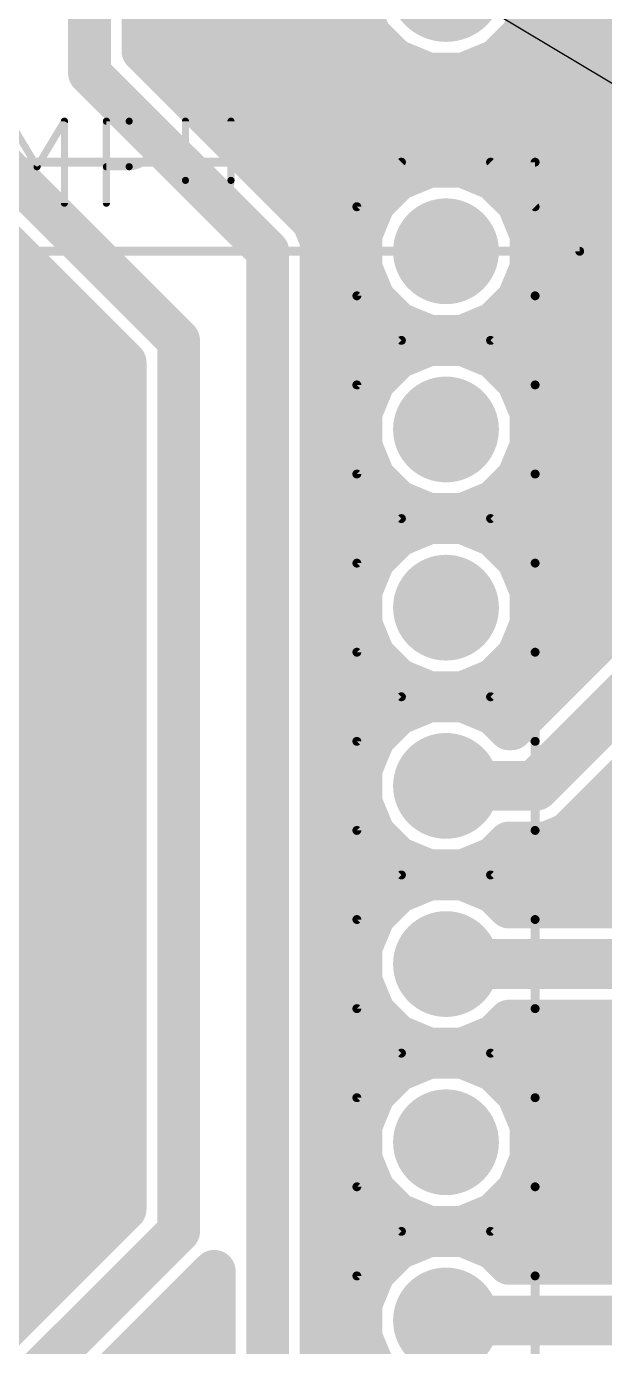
# Model space of a CAD drawing. Extents: x 30.8 to 86, y 18.1 to 73.3.
# Drawn here: x 61.33 to 69.57, y 39 to 57.82 of the extents above; entities that cross this region are included whole.
import ezdxf

# ---------------------------------------------------------------- set-up
doc = ezdxf.new("R2010")
doc.units = 0
for name, color, linetype in [('16', 132, 'CONTINUOUS'), ('17', 110, 'CONTINUOUS'), ('18', 110, 'CONTINUOUS'), ('19', 53, 'CONTINUOUS'), ('20', 31, 'CONTINUOUS'), ('21', 253, 'CONTINUOUS')]:
    doc.layers.add(name, color=color, linetype=linetype)

# ---------------------------------------------------------------- blocks, each defined once
blk = doc.blocks.new('ROUNDP')
at = {"const_width": 0.5}
blk.add_lwpolyline([(0, -0.25, 1), (0, 0.25, 1), (0, -0.25)], format="xyb", dxfattribs=at)
blk = doc.blocks.new('ROUNDV')
at = {"const_width": 0.5}
blk.add_lwpolyline([(0, -0.25, 1), (0, 0.25, 1), (0, -0.25)], format="xyb", dxfattribs=at)

msp = doc.modelspace()

# ---------------------------------------------------------------- linework, layer by layer
at = {"layer": '16'}
for points, const_width in [([(62.23, 60.96), (62.23, 57.15)], 0.6096), ([(62.992, 57.4656), (62.992, 59.2358)], 0.6096), ([(66.0273, 58.1649), (66.2226, 57.6934)], 0.6096), ([(68.3974, 57.6934), (68.5927, 58.1649)], 0.6096), ([(62.992, 57.912), (66.132, 57.912)], 0.6096), ([(68.488, 57.912), (81.4659, 57.912)], 0.6096), ([(66.2226, 57.6934), (66.5834, 57.3326)], 0.6096), ([(68.0366, 57.3326), (68.3974, 57.6934)], 0.6096), ([(65.416, 55.0416), (62.992, 57.4656)], 0.6096), ([(63.1552, 57.3024), (66.6563, 57.3024)], 0.6096), ([(66.5834, 57.3326), (67.0549, 57.1373)], 0.6096), ([(67.5651, 57.1373), (68.0366, 57.3326)], 0.6096), ([(67.9637, 57.3024), (81.7988, 57.3024)], 0.6096), ([(63.5, 53.34), (59.69, 57.15)], 0.6096), ([(62.23, 57.15), (64.77, 54.61)], 0.6096), ([(67.0549, 57.1373), (67.5651, 57.1373)], 0.6096), ([(63.7648, 56.6928), (82.0618, 56.6928)], 0.6096), ([(64.3744, 56.0832), (70.107, 56.0832)], 0.6096), ([(67.0691, 55.8212), (66.6239, 55.6368)], 0.6096), ([(67.5509, 55.8212), (67.0691, 55.8212)], 0.6096), ([(67.9961, 55.6368), (67.5509, 55.8212)], 0.6096), ([(66.6239, 55.6368), (66.2832, 55.2961)], 0.6096), ([(68.3368, 55.2961), (67.9961, 55.6368)], 0.6096), ([(64.984, 55.4736), (66.4607, 55.4736)], 0.6096), ([(68.1593, 55.4736), (69.9008, 55.4736)], 0.6096), ([(66.2832, 55.2961), (66.0988, 54.8509)], 0.6096), ([(68.5212, 54.8509), (68.3368, 55.2961)], 0.6096), ([(65.532, 54.7616), (65.416, 55.0416)], 0.6096), ([(60.8939, 54.8684), (62.738, 53.0244)], 0.6096), ([(65.4896, 54.864), (66.1042, 54.864)], 0.6096), ([(66.0988, 54.8509), (66.0988, 54.3691)], 0.6096), ([(68.5158, 54.864), (69.9008, 54.864)], 0.6096), ([(68.5212, 54.3691), (68.5212, 54.8509)], 0.6096), ([(65.532, 37.9484), (65.532, 54.7616)], 0.6096), ([(64.77, 54.61), (64.77, 38.1)], 0.6096), ([(66.0988, 54.3691), (66.2832, 53.9239)], 0.6096), ([(68.3368, 53.9239), (68.5212, 54.3691)], 0.6096), ([(60.8537, 54.2544), (61.508, 54.2544)], 0.6096), ([(65.532, 54.2544), (66.1463, 54.2544)], 0.6096), ([(68.4737, 54.2544), (69.9008, 54.2544)], 0.6096), ([(66.2832, 53.9239), (66.6239, 53.5832)], 0.6096), ([(67.9961, 53.5832), (68.3368, 53.9239)], 0.6096), ([(60.4377, 53.6448), (62.1176, 53.6448)], 0.6096), ([(65.532, 53.6448), (66.5623, 53.6448)], 0.6096), ([(66.6239, 53.5832), (67.0691, 53.3988)], 0.6096), ([(67.5509, 53.3988), (67.9961, 53.5832)], 0.6096), ([(68.0577, 53.6448), (69.9008, 53.6448)], 0.6096), ([(63.5, 40.64), (63.5, 53.34)], 0.6096), ([(67.0691, 53.3988), (67.5509, 53.3988)], 0.6096), ([(67.0691, 53.2812), (66.6239, 53.0968)], 0.6096), ([(67.5509, 53.2812), (67.0691, 53.2812)], 0.6096), ([(67.9961, 53.0968), (67.5509, 53.2812)], 0.6096), ([(52.8177, 53.0352), (62.7272, 53.0352)], 0.6096), ([(62.738, 53.0244), (62.738, 40.9556)], 0.6096), ([(65.532, 53.0352), (66.5623, 53.0352)], 0.6096), ([(66.6239, 53.0968), (66.2832, 52.7561)], 0.6096), ([(68.3368, 52.7561), (67.9961, 53.0968)], 0.6096), ([(68.0577, 53.0352), (70.2086, 53.0352)], 0.6096), ([(66.2832, 52.7561), (66.0988, 52.3109)], 0.6096), ([(68.5212, 52.3109), (68.3368, 52.7561)], 0.6096), ([(53.2337, 52.4256), (62.738, 52.4256)], 0.6096), ([(65.532, 52.4256), (66.1463, 52.4256)], 0.6096), ([(68.4737, 52.4256), (70.3072, 52.4256)], 0.6096), ([(66.0988, 52.3109), (66.0988, 51.8291)], 0.6096), ([(68.5212, 51.8291), (68.5212, 52.3109)], 0.6096), ([(66.0988, 51.8291), (66.2832, 51.3839)], 0.6096), ([(68.3368, 51.3839), (68.5212, 51.8291)], 0.6096), ([(53.2758, 51.816), (62.738, 51.816)], 0.6096), ([(65.532, 51.816), (66.1042, 51.816)], 0.6096), ([(68.5158, 51.816), (70.3072, 51.816)], 0.6096), ([(66.2832, 51.3839), (66.6239, 51.0432)], 0.6096), ([(67.9961, 51.0432), (68.3368, 51.3839)], 0.6096), ([(52.9193, 51.2064), (62.738, 51.2064)], 0.6096), ([(65.532, 51.2064), (66.4607, 51.2064)], 0.6096), ([(68.1593, 51.2064), (70.3072, 51.2064)], 0.6096), ([(66.6239, 51.0432), (67.0691, 50.8588)], 0.6096), ([(67.5509, 50.8588), (67.9961, 51.0432)], 0.6096), ([(67.0691, 50.7412), (66.6239, 50.5568)], 0.6096), ([(67.0691, 50.8588), (67.5509, 50.8588)], 0.6096), ([(67.5509, 50.7412), (67.0691, 50.7412)], 0.6096), ([(67.9961, 50.5568), (67.5509, 50.7412)], 0.6096), ([(52.6595, 50.5968), (62.738, 50.5968)], 0.6096), ([(65.532, 50.5968), (66.7205, 50.5968)], 0.6096), ([(66.6239, 50.5568), (66.2832, 50.2161)], 0.6096), ([(67.8995, 50.5968), (70.3072, 50.5968)], 0.6096), ([(68.3368, 50.2161), (67.9961, 50.5568)], 0.6096), ([(66.2832, 50.2161), (66.0988, 49.7709)], 0.6096), ([(68.5212, 49.7709), (68.3368, 50.2161)], 0.6096), ([(53.1916, 49.9872), (62.738, 49.9872)], 0.6096), ([(65.532, 49.9872), (66.1884, 49.9872)], 0.6096), ([(68.4316, 49.9872), (70.3072, 49.9872)], 0.6096), ([(66.0988, 49.7709), (66.0988, 49.2891)], 0.6096), ([(70.3072, 49.8667), (68.2433, 47.8028)], 0.6096), ([(68.5212, 49.2891), (68.5212, 49.7709)], 0.6096), ([(68.58, 46.99), (71.12, 49.53)], 0.7112), ([(53.2812, 49.3776), (62.738, 49.3776)], 0.6096), ([(65.532, 49.3776), (66.0988, 49.3776)], 0.6096), ([(68.5212, 49.3776), (69.8181, 49.3776)], 0.6096), ([(66.0988, 49.2891), (66.2832, 48.8439)], 0.6096), ([(68.3368, 48.8439), (68.5212, 49.2891)], 0.6096), ([(66.2832, 48.8439), (66.6239, 48.5032)], 0.6096), ([(67.9961, 48.5032), (68.3368, 48.8439)], 0.6096), ([(69.0404, 46.3009), (71.5804, 48.8409)], 0.6096), ([(53.0209, 48.768), (62.738, 48.768)], 0.6096), ([(65.532, 48.768), (66.3591, 48.768)], 0.6096), ([(68.2609, 48.768), (69.2085, 48.768)], 0.6096), ([(66.6239, 48.5032), (67.0691, 48.3188)], 0.6096), ([(67.5509, 48.3188), (67.9961, 48.5032)], 0.6096), ([(67.0691, 48.3188), (67.5509, 48.3188)], 0.6096), ([(52.4142, 48.1584), (62.738, 48.1584)], 0.6096), ([(65.532, 48.1584), (66.9658, 48.1584)], 0.6096), ([(67.0691, 48.2012), (66.6239, 48.0168)], 0.6096), ([(67.5509, 48.2012), (67.0691, 48.2012)], 0.6096), ([(67.9961, 48.0168), (67.5509, 48.2012)], 0.6096), ([(67.6542, 48.1584), (68.5989, 48.1584)], 0.6096), ([(66.6239, 48.0168), (66.2832, 47.6761)], 0.6096), ([(68.2101, 47.8028), (67.9961, 48.0168)], 0.6096), ([(68.2433, 47.8028), (68.2101, 47.8028)], 0.6096), ([(53.1495, 47.5488), (62.738, 47.5488)], 0.6096), ([(65.532, 47.5488), (66.2305, 47.5488)], 0.6096), ([(66.2832, 47.6761), (66.0988, 47.2309)], 0.6096), ([(66.0988, 47.2309), (66.0988, 46.7491)], 0.6096), ([(53.2812, 46.9392), (62.738, 46.9392)], 0.6096), ([(65.532, 46.9392), (66.0988, 46.9392)], 0.6096), ([(67.31, 46.99), (68.58, 46.99)], 0.7112), ([(69.6787, 46.9392), (71.8058, 46.9392)], 0.6096), ([(66.0988, 46.7491), (66.2832, 46.3039)], 0.6096), ([(53.1074, 46.3296), (62.738, 46.3296)], 0.6096), ([(65.532, 46.3296), (66.2726, 46.3296)], 0.6096), ([(66.2832, 46.3039), (66.6239, 45.9632)], 0.6096), ([(67.9961, 45.9632), (68.2101, 46.1772)], 0.6096), ([(68.2101, 46.1772), (68.7417, 46.1772)], 0.6096), ([(68.7417, 46.1772), (69.0404, 46.3009)], 0.6096), ([(69.0691, 46.3296), (71.8058, 46.3296)], 0.6096), ([(66.6239, 45.9632), (67.0691, 45.7788)], 0.6096), ([(67.5509, 45.7788), (67.9961, 45.9632)], 0.6096), ([(50.6795, 45.72), (62.738, 45.72)], 0.6096), ([(65.532, 45.72), (71.8755, 45.72)], 0.6096), ([(67.0691, 45.6612), (66.6239, 45.4768)], 0.6096), ([(67.0691, 45.7788), (67.5509, 45.7788)], 0.6096), ([(67.5509, 45.6612), (67.0691, 45.6612)], 0.6096), ([(67.9961, 45.4768), (67.5509, 45.6612)], 0.6096), ([(66.6239, 45.4768), (66.2832, 45.1361)], 0.6096), ([(68.2101, 45.2628), (67.9961, 45.4768)], 0.6096), ([(71.4183, 45.2628), (68.2101, 45.2628)], 0.6096), ([(53.1074, 45.1104), (62.738, 45.1104)], 0.6096), ([(65.532, 45.1104), (66.2726, 45.1104)], 0.6096), ([(66.2832, 45.1361), (66.0988, 44.6909)], 0.6096), ([(66.0988, 44.6909), (66.0988, 44.2091)], 0.6096), ([(53.2812, 44.5008), (62.738, 44.5008)], 0.6096), ([(65.532, 44.5008), (66.0988, 44.5008)], 0.6096), ([(71.755, 44.45), (67.31, 44.45)], 0.7112), ([(66.0988, 44.2091), (66.2832, 43.7639)], 0.6096), ([(53.1495, 43.8912), (62.738, 43.8912)], 0.6096), ([(65.532, 43.8912), (66.2305, 43.8912)], 0.6096), ([(66.2832, 43.7639), (66.6239, 43.4232)], 0.6096), ([(67.9961, 43.4232), (68.2101, 43.6372)], 0.6096), ([(68.2101, 43.6372), (71.9167, 43.6372)], 0.6096), ([(66.6239, 43.4232), (67.0691, 43.2388)], 0.6096), ([(67.5509, 43.2388), (67.9961, 43.4232)], 0.6096), ([(52.4143, 43.2816), (62.738, 43.2816)], 0.6096), ([(65.532, 43.2816), (66.9657, 43.2816)], 0.6096), ([(67.0691, 43.2388), (67.5509, 43.2388)], 0.6096), ([(67.6543, 43.2816), (77.0571, 43.2816)], 0.6096), ([(67.0691, 43.1212), (66.6239, 42.9368)], 0.6096), ([(67.5509, 43.1212), (67.0691, 43.1212)], 0.6096), ([(67.9961, 42.9368), (67.5509, 43.1212)], 0.6096), ([(66.6239, 42.9368), (66.2832, 42.5961)], 0.6096), ([(68.3368, 42.5961), (67.9961, 42.9368)], 0.6096), ([(53.0209, 42.672), (62.738, 42.672)], 0.6096), ([(65.532, 42.672), (66.3591, 42.672)], 0.6096), ([(68.2609, 42.672), (71.3008, 42.672)], 0.6096), ([(66.2832, 42.5961), (66.0988, 42.1509)], 0.6096), ([(68.5212, 42.1509), (68.3368, 42.5961)], 0.6096), ([(53.2812, 42.0624), (62.738, 42.0624)], 0.6096), ([(65.532, 42.0624), (66.0988, 42.0624)], 0.6096), ([(66.0988, 42.1509), (66.0988, 41.6691)], 0.6096), ([(68.5212, 41.6691), (68.5212, 42.1509)], 0.6096), ([(68.5212, 42.0624), (71.0438, 42.0624)], 0.6096), ([(66.0988, 41.6691), (66.2832, 41.2239)], 0.6096), ([(68.3368, 41.2239), (68.5212, 41.6691)], 0.6096), ([(53.1916, 41.4528), (62.738, 41.4528)], 0.6096), ([(65.532, 41.4528), (66.1884, 41.4528)], 0.6096), ([(68.4316, 41.4528), (71.1327, 41.4528)], 0.6096), ([(66.2832, 41.2239), (66.6239, 40.8832)], 0.6096), ([(67.9961, 40.8832), (68.3368, 41.2239)], 0.6096), ([(62.738, 40.9556), (60.6444, 38.862)], 0.6096), ([(52.6595, 40.8432), (62.6256, 40.8432)], 0.6096), ([(65.532, 40.8432), (66.7205, 40.8432)], 0.6096), ([(66.6239, 40.8832), (67.0691, 40.6988)], 0.6096), ([(67.5509, 40.6988), (67.9961, 40.8832)], 0.6096), ([(67.8995, 40.8432), (71.6526, 40.8432)], 0.6096), ([(60.96, 38.1), (63.5, 40.64)], 0.6096), ([(67.0691, 40.5812), (66.6239, 40.3968)], 0.6096), ([(67.0691, 40.6988), (67.5509, 40.6988)], 0.6096), ([(67.5509, 40.5812), (67.0691, 40.5812)], 0.6096), ([(67.9961, 40.3968), (67.5509, 40.5812)], 0.6096), ([(66.6239, 40.3968), (66.2832, 40.0561)], 0.6096), ([(68.2101, 40.1828), (67.9961, 40.3968)], 0.6096), ([(52.9193, 40.2336), (62.016, 40.2336)], 0.6096), ([(65.532, 40.2336), (66.4607, 40.2336)], 0.6096), ([(68.1593, 40.2336), (71.4024, 40.2336)], 0.6096), ([(71.3516, 40.1828), (68.2101, 40.1828)], 0.6096), ([(61.3916, 37.454), (63.9316, 39.994)], 0.6096), ([(63.9316, 39.994), (64.008, 40.0704)], 0.6096), ([(64.008, 40.0704), (64.008, 38.4156)], 0.6096), ([(66.2832, 40.0561), (66.0988, 39.6109)], 0.6096), ([(53.2758, 39.624), (61.4064, 39.624)], 0.6096), ([(63.5616, 39.624), (64.008, 39.624)], 0.6096), ([(65.532, 39.624), (66.1042, 39.624)], 0.6096), ([(66.0988, 39.6109), (66.0988, 39.1291)], 0.6096), ([(73.025, 39.37), (67.31, 39.37)], 0.7112), ([(66.0988, 39.1291), (66.2832, 38.6839)], 0.6096), ([(62.952, 39.0144), (64.008, 39.0144)], 0.6096), ([(65.532, 39.0144), (66.1463, 39.0144)], 0.6096)]:
    msp.add_lwpolyline(points, dxfattribs=dict(at, const_width=const_width))
for points, const_width in [([(62.992, 58.0644, 1), (62.992, 57.7596)], 0.3048), ([(66.132, 57.7596, 1), (66.132, 58.0644)], 0.3048), ([(68.488, 58.0644, 1), (68.488, 57.7596)], 0.3048), ([(66.3303, 57.8012, 1), (66.1148, 57.5856)], 0.3048), ([(68.5052, 57.5856, 1), (68.2897, 57.8012)], 0.3048), ([(66.0818, 57.6351, 1), (66.3634, 57.7517)], 0.3048), ([(68.2566, 57.7517, 1), (68.5382, 57.6351)], 0.3048), ([(63.0998, 57.5734, 1), (62.8842, 57.3579)], 0.3048), ([(62.8396, 57.4656, 1), (63.1444, 57.4656)], 0.3048), ([(63.1552, 57.4548, 1), (63.1552, 57.15)], 0.3048), ([(66.6417, 57.4734, 1), (66.5251, 57.1918)], 0.3048), ([(66.4756, 57.2248, 1), (66.6912, 57.4403)], 0.3048), ([(66.6563, 57.15, 1), (66.6563, 57.4548)], 0.3048), ([(67.9637, 57.4548, 1), (67.9637, 57.15)], 0.3048), ([(67.9288, 57.4403, 1), (68.1444, 57.2248)], 0.3048), ([(68.0949, 57.1918, 1), (67.9783, 57.4734)], 0.3048), ([(62.3378, 57.2578, 1), (62.1222, 57.0422)], 0.3048), ([(67.0549, 57.2897, 1), (67.0549, 56.9849)], 0.3048), ([(66.9965, 56.9965, 1), (67.1132, 57.2781)], 0.3048), ([(67.5068, 57.2781, 1), (67.6235, 56.9965)], 0.3048), ([(67.5651, 56.9849, 1), (67.5651, 57.2897)], 0.3048), ([(62.0776, 57.15, 1), (62.3824, 57.15)], 0.3048), ([(63.7648, 56.8452, 1), (63.7648, 56.5404)], 0.3048), ([(64.3744, 56.2356, 1), (64.3744, 55.9308)], 0.3048), ([(67.0691, 55.9736, 1), (67.0691, 55.6688)], 0.3048), ([(67.1274, 55.6804, 1), (67.0108, 55.962)], 0.3048), ([(67.6092, 55.962, 1), (67.4926, 55.6804)], 0.3048), ([(67.5509, 55.6688, 1), (67.5509, 55.9736)], 0.3048), ([(66.5656, 55.7776, 1), (66.6822, 55.496)], 0.3048), ([(66.7317, 55.529, 1), (66.5161, 55.7446)], 0.3048), ([(68.1039, 55.7446, 1), (67.8883, 55.529)], 0.3048), ([(67.9378, 55.496, 1), (68.0544, 55.7776)], 0.3048), ([(64.984, 55.626, 1), (64.984, 55.3212)], 0.3048), ([(66.4607, 55.3212, 1), (66.4607, 55.626)], 0.3048), ([(68.1593, 55.626, 1), (68.1593, 55.3212)], 0.3048), ([(66.1754, 55.4039, 1), (66.391, 55.1883)], 0.3048), ([(66.424, 55.2378, 1), (66.1424, 55.3544)], 0.3048), ([(68.4776, 55.3544, 1), (68.196, 55.2378)], 0.3048), ([(68.229, 55.1883, 1), (68.4446, 55.4039)], 0.3048), ([(65.5568, 55.1, 1), (65.2752, 54.9833)], 0.3048), ([(65.3082, 54.9339, 1), (65.5238, 55.1494)], 0.3048), ([(65.4896, 55.0164, 1), (65.4896, 54.7116)], 0.3048), ([(66.2512, 54.8509, 1), (65.9464, 54.8509)], 0.3048), ([(66.1042, 54.7116, 1), (66.1042, 55.0164)], 0.3048), ([(68.5158, 55.0164, 1), (68.5158, 54.7116)], 0.3048), ([(68.6736, 54.8509, 1), (68.3688, 54.8509)], 0.3048), ([(65.6844, 54.7616, 1), (65.3796, 54.7616)], 0.3048), ([(65.3912, 54.7033, 1), (65.6728, 54.8199)], 0.3048), ([(65.958, 54.9092, 1), (66.2396, 54.7926)], 0.3048), ([(68.3804, 54.7926, 1), (68.662, 54.9092)], 0.3048), ([(64.9224, 54.61, 1), (64.6176, 54.61)], 0.3048), ([(64.6622, 54.5022, 1), (64.8778, 54.7178)], 0.3048), ([(66.2396, 54.4274, 1), (65.958, 54.3108)], 0.3048), ([(68.662, 54.3108, 1), (68.3804, 54.4274)], 0.3048), ([(61.508, 54.102, 1), (61.508, 54.4068)], 0.3048), ([(65.532, 54.4068, 1), (65.532, 54.102)], 0.3048), ([(65.9464, 54.3691, 1), (66.2512, 54.3691)], 0.3048), ([(66.1463, 54.102, 1), (66.1463, 54.4068)], 0.3048), ([(68.4737, 54.4068, 1), (68.4737, 54.102)], 0.3048), ([(68.3688, 54.3691, 1), (68.6736, 54.3691)], 0.3048), ([(66.391, 54.0317, 1), (66.1754, 53.8161)], 0.3048), ([(68.4446, 53.8161, 1), (68.229, 54.0317)], 0.3048), ([(66.1424, 53.8656, 1), (66.424, 53.9822)], 0.3048), ([(68.196, 53.9822, 1), (68.4776, 53.8656)], 0.3048), ([(62.1176, 53.4924, 1), (62.1176, 53.7972)], 0.3048), ([(65.532, 53.7972, 1), (65.532, 53.4924)], 0.3048), ([(66.6822, 53.724, 1), (66.5656, 53.4424)], 0.3048), ([(66.5161, 53.4754, 1), (66.7317, 53.691)], 0.3048), ([(66.5623, 53.4924, 1), (66.5623, 53.7972)], 0.3048), ([(67.8883, 53.691, 1), (68.1039, 53.4754)], 0.3048), ([(68.0577, 53.7972, 1), (68.0577, 53.4924)], 0.3048), ([(68.0544, 53.4424, 1), (67.9378, 53.724)], 0.3048), ([(63.6524, 53.34, 1), (63.3476, 53.34)], 0.3048), ([(67.0691, 53.5512, 1), (67.0691, 53.2464)], 0.3048), ([(67.0108, 53.258, 1), (67.1274, 53.5396)], 0.3048), ([(67.4926, 53.5396, 1), (67.6092, 53.258)], 0.3048), ([(67.5509, 53.2464, 1), (67.5509, 53.5512)], 0.3048), ([(63.3922, 53.2322, 1), (63.6078, 53.4478)], 0.3048), ([(67.0691, 53.4336, 1), (67.0691, 53.1288)], 0.3048), ([(67.1274, 53.1404, 1), (67.0108, 53.422)], 0.3048), ([(67.6092, 53.422, 1), (67.4926, 53.1404)], 0.3048), ([(67.5509, 53.1288, 1), (67.5509, 53.4336)], 0.3048), ([(62.8904, 53.0244, 1), (62.5856, 53.0244)], 0.3048), ([(62.6302, 52.9166, 1), (62.8458, 53.1321)], 0.3048), ([(62.7272, 52.8828, 1), (62.7272, 53.1876)], 0.3048), ([(65.532, 53.1876, 1), (65.532, 52.8828)], 0.3048), ([(66.5656, 53.2376, 1), (66.6822, 52.956)], 0.3048), ([(66.7317, 52.989, 1), (66.5161, 53.2046)], 0.3048), ([(66.5623, 52.8828, 1), (66.5623, 53.1876)], 0.3048), ([(68.1039, 53.2046, 1), (67.8883, 52.989)], 0.3048), ([(68.0577, 53.1876, 1), (68.0577, 52.8828)], 0.3048), ([(67.9378, 52.956, 1), (68.0544, 53.2376)], 0.3048), ([(66.1754, 52.8639, 1), (66.391, 52.6483)], 0.3048), ([(66.424, 52.6978, 1), (66.1424, 52.8144)], 0.3048), ([(68.4776, 52.8144, 1), (68.196, 52.6978)], 0.3048), ([(68.229, 52.6483, 1), (68.4446, 52.8639)], 0.3048), ([(62.738, 52.2732, 1), (62.738, 52.578)], 0.3048), ([(65.532, 52.578, 1), (65.532, 52.2732)], 0.3048), ([(66.1463, 52.2732, 1), (66.1463, 52.578)], 0.3048), ([(68.4737, 52.578, 1), (68.4737, 52.2732)], 0.3048), ([(66.2512, 52.3109, 1), (65.9464, 52.3109)], 0.3048), ([(65.958, 52.3692, 1), (66.2396, 52.2526)], 0.3048), ([(68.6736, 52.3109, 1), (68.3688, 52.3109)], 0.3048), ([(68.3804, 52.2526, 1), (68.662, 52.3692)], 0.3048), ([(66.2396, 51.8874, 1), (65.958, 51.7708)], 0.3048), ([(68.662, 51.7708, 1), (68.3804, 51.8874)], 0.3048), ([(62.738, 51.6636, 1), (62.738, 51.9684)], 0.3048), ([(65.532, 51.9684, 1), (65.532, 51.6636)], 0.3048), ([(65.9464, 51.8291, 1), (66.2512, 51.8291)], 0.3048), ([(66.1042, 51.6636, 1), (66.1042, 51.9684)], 0.3048), ([(68.5158, 51.9684, 1), (68.5158, 51.6636)], 0.3048), ([(68.3688, 51.8291, 1), (68.6736, 51.8291)], 0.3048), ([(66.391, 51.4917, 1), (66.1754, 51.2761)], 0.3048), ([(66.1424, 51.3256, 1), (66.424, 51.4422)], 0.3048), ([(68.196, 51.4422, 1), (68.4776, 51.3256)], 0.3048), ([(68.4446, 51.2761, 1), (68.229, 51.4917)], 0.3048), ([(62.738, 51.054, 1), (62.738, 51.3588)], 0.3048), ([(65.532, 51.3588, 1), (65.532, 51.054)], 0.3048), ([(66.4607, 51.054, 1), (66.4607, 51.3588)], 0.3048), ([(68.1593, 51.3588, 1), (68.1593, 51.054)], 0.3048), ([(66.6822, 51.184, 1), (66.5656, 50.9024)], 0.3048), ([(66.5161, 50.9354, 1), (66.7317, 51.151)], 0.3048), ([(67.8883, 51.151, 1), (68.1039, 50.9354)], 0.3048), ([(68.0544, 50.9024, 1), (67.9378, 51.184)], 0.3048), ([(67.0691, 51.0112, 1), (67.0691, 50.7064)], 0.3048), ([(67.0691, 50.8936, 1), (67.0691, 50.5888)], 0.3048), ([(67.0108, 50.718, 1), (67.1274, 50.9996)], 0.3048), ([(67.1274, 50.6004, 1), (67.0108, 50.882)], 0.3048), ([(67.4926, 50.9996, 1), (67.6092, 50.718)], 0.3048), ([(67.6092, 50.882, 1), (67.4926, 50.6004)], 0.3048), ([(67.5509, 50.7064, 1), (67.5509, 51.0112)], 0.3048), ([(67.5509, 50.5888, 1), (67.5509, 50.8936)], 0.3048), ([(62.738, 50.4444, 1), (62.738, 50.7492)], 0.3048), ([(65.532, 50.7492, 1), (65.532, 50.4444)], 0.3048), ([(66.5656, 50.6976, 1), (66.6822, 50.416)], 0.3048), ([(66.7317, 50.449, 1), (66.5161, 50.6646)], 0.3048), ([(66.7205, 50.4444, 1), (66.7205, 50.7492)], 0.3048), ([(67.8995, 50.7492, 1), (67.8995, 50.4444)], 0.3048), ([(68.1039, 50.6646, 1), (67.8883, 50.449)], 0.3048), ([(67.9378, 50.416, 1), (68.0544, 50.6976)], 0.3048), ([(66.1754, 50.3239, 1), (66.391, 50.1083)], 0.3048), ([(66.424, 50.1578, 1), (66.1424, 50.2744)], 0.3048), ([(68.4776, 50.2744, 1), (68.196, 50.1578)], 0.3048), ([(68.229, 50.1083, 1), (68.4446, 50.3239)], 0.3048), ([(62.738, 49.8348, 1), (62.738, 50.1396)], 0.3048), ([(65.532, 50.1396, 1), (65.532, 49.8348)], 0.3048), ([(66.1884, 49.8348, 1), (66.1884, 50.1396)], 0.3048), ([(68.4316, 50.1396, 1), (68.4316, 49.8348)], 0.3048), ([(66.2512, 49.7709, 1), (65.9464, 49.7709)], 0.3048), ([(68.6736, 49.7709, 1), (68.3688, 49.7709)], 0.3048), ([(65.958, 49.8292, 1), (66.2396, 49.7126)], 0.3048), ([(68.3804, 49.7126, 1), (68.662, 49.8292)], 0.3048), ([(62.738, 49.2252, 1), (62.738, 49.53)], 0.3048), ([(65.532, 49.53, 1), (65.532, 49.2252)], 0.3048), ([(66.0988, 49.2252, 1), (66.0988, 49.53)], 0.3048), ([(68.5212, 49.53, 1), (68.5212, 49.2252)], 0.3048), ([(66.2396, 49.3474, 1), (65.958, 49.2308)], 0.3048), ([(68.662, 49.2308, 1), (68.3804, 49.3474)], 0.3048), ([(65.9464, 49.2891, 1), (66.2512, 49.2891)], 0.3048), ([(68.3688, 49.2891, 1), (68.6736, 49.2891)], 0.3048), ([(66.391, 48.9517, 1), (66.1754, 48.7361)], 0.3048), ([(68.4446, 48.7361, 1), (68.229, 48.9517)], 0.3048), ([(62.738, 48.6156, 1), (62.738, 48.9204)], 0.3048), ([(65.532, 48.9204, 1), (65.532, 48.6156)], 0.3048), ([(66.1424, 48.7856, 1), (66.424, 48.9022)], 0.3048), ([(66.3591, 48.6156, 1), (66.3591, 48.9204)], 0.3048), ([(68.2609, 48.9204, 1), (68.2609, 48.6156)], 0.3048), ([(68.196, 48.9022, 1), (68.4776, 48.7856)], 0.3048), ([(69.2085, 48.6156, 1), (69.2085, 48.9204)], 0.3048), ([(66.6822, 48.644, 1), (66.5656, 48.3624)], 0.3048), ([(66.5161, 48.3954, 1), (66.7317, 48.611)], 0.3048), ([(67.8883, 48.611, 1), (68.1039, 48.3954)], 0.3048), ([(68.0544, 48.3624, 1), (67.9378, 48.644)], 0.3048), ([(67.0691, 48.4712, 1), (67.0691, 48.1664)], 0.3048), ([(67.0108, 48.178, 1), (67.1274, 48.4596)], 0.3048), ([(67.4926, 48.4596, 1), (67.6092, 48.178)], 0.3048), ([(67.5509, 48.1664, 1), (67.5509, 48.4712)], 0.3048), ([(62.738, 48.006, 1), (62.738, 48.3108)], 0.3048), ([(65.532, 48.3108, 1), (65.532, 48.006)], 0.3048), ([(67.0691, 48.3536, 1), (67.0691, 48.0488)], 0.3048), ([(66.9658, 48.006, 1), (66.9658, 48.3108)], 0.3048), ([(67.1274, 48.0604, 1), (67.0108, 48.342)], 0.3048), ([(67.6092, 48.342, 1), (67.4926, 48.0604)], 0.3048), ([(67.6542, 48.3108, 1), (67.6542, 48.006)], 0.3048), ([(67.5509, 48.0488, 1), (67.5509, 48.3536)], 0.3048), ([(68.5989, 48.006, 1), (68.5989, 48.3108)], 0.3048), ([(66.5656, 48.1576, 1), (66.6822, 47.876)], 0.3048), ([(66.7317, 47.909, 1), (66.5161, 48.1246)], 0.3048), ([(68.1039, 48.1246, 1), (67.8883, 47.909)], 0.3048), ([(67.9378, 47.876, 1), (68.0544, 48.1576)], 0.3048), ([(68.2101, 47.9552, 1), (68.2101, 47.6504)], 0.3048), ([(68.1356, 47.9106, 1), (68.3511, 47.695)], 0.3048), ([(68.1023, 47.695, 1), (68.3179, 47.9106)], 0.3048), ([(68.2433, 47.6504, 1), (68.2433, 47.9552)], 0.3048), ([(62.738, 47.3964, 1), (62.738, 47.7012)], 0.3048), ([(65.532, 47.7012, 1), (65.532, 47.3964)], 0.3048), ([(66.1754, 47.7839, 1), (66.391, 47.5683)], 0.3048), ([(66.424, 47.6178, 1), (66.1424, 47.7344)], 0.3048), ([(66.2305, 47.3964, 1), (66.2305, 47.7012)], 0.3048), ([(66.2512, 47.2309, 1), (65.9464, 47.2309)], 0.3048), ([(65.958, 47.2892, 1), (66.2396, 47.1726)], 0.3048), ([(62.738, 46.7868, 1), (62.738, 47.0916)], 0.3048), ([(65.532, 47.0916, 1), (65.532, 46.7868)], 0.3048), ([(66.0988, 46.7868, 1), (66.0988, 47.0916)], 0.3048), ([(67.31, 47.1678, 1), (67.31, 46.8122)], 0.3556), ([(68.4543, 47.1157, 1), (68.7057, 46.8643)], 0.3556), ([(68.58, 46.8122, 1), (68.58, 47.1678)], 0.3556), ([(69.6787, 47.0916, 1), (69.6787, 46.7868)], 0.3048), ([(66.2396, 46.8074, 1), (65.958, 46.6908)], 0.3048), ([(65.9464, 46.7491, 1), (66.2512, 46.7491)], 0.3048), ([(62.738, 46.1772, 1), (62.738, 46.482)], 0.3048), ([(65.532, 46.482, 1), (65.532, 46.1772)], 0.3048), ([(66.391, 46.4117, 1), (66.1754, 46.1961)], 0.3048), ([(66.1424, 46.2456, 1), (66.424, 46.3622)], 0.3048), ([(66.2726, 46.1772, 1), (66.2726, 46.482)], 0.3048), ([(68.2101, 46.3296, 1), (68.2101, 46.0248)], 0.3048), ([(68.3179, 46.0694, 1), (68.1023, 46.285)], 0.3048), ([(68.7417, 46.0248, 1), (68.7417, 46.3296)], 0.3048), ([(68.9326, 46.4087, 1), (69.1482, 46.1932)], 0.3048), ([(69.0691, 46.482, 1), (69.0691, 46.1772)], 0.3048), ([(69.0987, 46.1601, 1), (68.9821, 46.4417)], 0.3048), ([(68.6834, 46.318, 1), (68.8, 46.0364)], 0.3048), ([(66.6822, 46.104, 1), (66.5656, 45.8224)], 0.3048), ([(66.5161, 45.8554, 1), (66.7317, 46.071)], 0.3048), ([(67.8883, 46.071, 1), (68.1039, 45.8554)], 0.3048), ([(68.0544, 45.8224, 1), (67.9378, 46.104)], 0.3048), ([(62.738, 45.5676, 1), (62.738, 45.8724)], 0.3048), ([(65.532, 45.8724, 1), (65.532, 45.5676)], 0.3048), ([(67.0691, 45.9312, 1), (67.0691, 45.6264)], 0.3048), ([(67.0691, 45.8136, 1), (67.0691, 45.5088)], 0.3048), ([(67.0108, 45.638, 1), (67.1274, 45.9196)], 0.3048), ([(67.1274, 45.5204, 1), (67.0108, 45.802)], 0.3048), ([(67.4926, 45.9196, 1), (67.6092, 45.638)], 0.3048), ([(67.6092, 45.802, 1), (67.4926, 45.5204)], 0.3048), ([(67.5509, 45.6264, 1), (67.5509, 45.9312)], 0.3048), ([(67.5509, 45.5088, 1), (67.5509, 45.8136)], 0.3048), ([(66.5656, 45.6176, 1), (66.6822, 45.336)], 0.3048), ([(66.7317, 45.369, 1), (66.5161, 45.5846)], 0.3048), ([(68.1039, 45.5846, 1), (67.8883, 45.369)], 0.3048), ([(67.9378, 45.336, 1), (68.0544, 45.6176)], 0.3048), ([(68.2101, 45.4152, 1), (68.2101, 45.1104)], 0.3048), ([(62.738, 44.958, 1), (62.738, 45.2628)], 0.3048), ([(65.532, 45.2628, 1), (65.532, 44.958)], 0.3048), ([(66.1754, 45.2439, 1), (66.391, 45.0283)], 0.3048), ([(66.424, 45.0778, 1), (66.1424, 45.1944)], 0.3048), ([(66.2726, 44.958, 1), (66.2726, 45.2628)], 0.3048), ([(68.1023, 45.155, 1), (68.3179, 45.3706)], 0.3048), ([(66.2512, 44.6909, 1), (65.9464, 44.6909)], 0.3048), ([(62.738, 44.3484, 1), (62.738, 44.6532)], 0.3048), ([(65.532, 44.6532, 1), (65.532, 44.3484)], 0.3048), ([(65.958, 44.7492, 1), (66.2396, 44.6326)], 0.3048), ([(66.0988, 44.3484, 1), (66.0988, 44.6532)], 0.3048), ([(67.31, 44.6278, 1), (67.31, 44.2722)], 0.3556), ([(66.2396, 44.2674, 1), (65.958, 44.1508)], 0.3048), ([(65.9464, 44.2091, 1), (66.2512, 44.2091)], 0.3048), ([(62.738, 43.7388, 1), (62.738, 44.0436)], 0.3048), ([(65.532, 44.0436, 1), (65.532, 43.7388)], 0.3048), ([(66.391, 43.8717, 1), (66.1754, 43.6561)], 0.3048), ([(66.2305, 43.7388, 1), (66.2305, 44.0436)], 0.3048), ([(66.1424, 43.7056, 1), (66.424, 43.8222)], 0.3048), ([(68.2101, 43.7896, 1), (68.2101, 43.4848)], 0.3048), ([(68.3179, 43.5294, 1), (68.1023, 43.745)], 0.3048), ([(66.6822, 43.564, 1), (66.5656, 43.2824)], 0.3048), ([(66.5161, 43.3154, 1), (66.7317, 43.531)], 0.3048), ([(67.8883, 43.531, 1), (68.1039, 43.3154)], 0.3048), ([(68.0544, 43.2824, 1), (67.9378, 43.564)], 0.3048), ([(62.738, 43.1292, 1), (62.738, 43.434)], 0.3048), ([(65.532, 43.434, 1), (65.532, 43.1292)], 0.3048), ([(67.0691, 43.3912, 1), (67.0691, 43.0864)], 0.3048), ([(66.9657, 43.1292, 1), (66.9657, 43.434)], 0.3048), ([(67.0108, 43.098, 1), (67.1274, 43.3796)], 0.3048), ([(67.4926, 43.3796, 1), (67.6092, 43.098)], 0.3048), ([(67.6543, 43.434, 1), (67.6543, 43.1292)], 0.3048), ([(67.5509, 43.0864, 1), (67.5509, 43.3912)], 0.3048), ([(67.0691, 43.2736, 1), (67.0691, 42.9688)], 0.3048), ([(67.1274, 42.9804, 1), (67.0108, 43.262)], 0.3048), ([(67.6092, 43.262, 1), (67.4926, 42.9804)], 0.3048), ([(67.5509, 42.9688, 1), (67.5509, 43.2736)], 0.3048), ([(66.5656, 43.0776, 1), (66.6822, 42.796)], 0.3048), ([(66.7317, 42.829, 1), (66.5161, 43.0446)], 0.3048), ([(68.1039, 43.0446, 1), (67.8883, 42.829)], 0.3048), ([(67.9378, 42.796, 1), (68.0544, 43.0776)], 0.3048), ([(62.738, 42.5196, 1), (62.738, 42.8244)], 0.3048), ([(65.532, 42.8244, 1), (65.532, 42.5196)], 0.3048), ([(66.3591, 42.5196, 1), (66.3591, 42.8244)], 0.3048), ([(68.2609, 42.8244, 1), (68.2609, 42.5196)], 0.3048), ([(66.1754, 42.7039, 1), (66.391, 42.4883)], 0.3048), ([(66.424, 42.5378, 1), (66.1424, 42.6544)], 0.3048), ([(68.4776, 42.6544, 1), (68.196, 42.5378)], 0.3048), ([(68.229, 42.4883, 1), (68.4446, 42.7039)], 0.3048), ([(62.738, 41.91, 1), (62.738, 42.2148)], 0.3048), ([(65.532, 42.2148, 1), (65.532, 41.91)], 0.3048), ([(66.2512, 42.1509, 1), (65.9464, 42.1509)], 0.3048), ([(65.958, 42.2092, 1), (66.2396, 42.0926)], 0.3048), ([(66.0988, 41.91, 1), (66.0988, 42.2148)], 0.3048), ([(68.6736, 42.1509, 1), (68.3688, 42.1509)], 0.3048), ([(68.5212, 42.2148, 1), (68.5212, 41.91)], 0.3048), ([(68.3804, 42.0926, 1), (68.662, 42.2092)], 0.3048), ([(66.2396, 41.7274, 1), (65.958, 41.6108)], 0.3048), ([(68.662, 41.6108, 1), (68.3804, 41.7274)], 0.3048), ([(65.9464, 41.6691, 1), (66.2512, 41.6691)], 0.3048), ([(68.3688, 41.6691, 1), (68.6736, 41.6691)], 0.3048), ([(62.738, 41.3004, 1), (62.738, 41.6052)], 0.3048), ([(65.532, 41.6052, 1), (65.532, 41.3004)], 0.3048), ([(66.1884, 41.3004, 1), (66.1884, 41.6052)], 0.3048), ([(68.4316, 41.6052, 1), (68.4316, 41.3004)], 0.3048), ([(66.391, 41.3317, 1), (66.1754, 41.1161)], 0.3048), ([(66.1424, 41.1656, 1), (66.424, 41.2822)], 0.3048), ([(68.196, 41.2822, 1), (68.4776, 41.1656)], 0.3048), ([(68.4446, 41.1161, 1), (68.229, 41.3317)], 0.3048), ([(62.8458, 40.8479, 1), (62.6302, 41.0634)], 0.3048), ([(62.5856, 40.9556, 1), (62.8904, 40.9556)], 0.3048), ([(62.6256, 40.6908, 1), (62.6256, 40.9956)], 0.3048), ([(65.532, 40.9956, 1), (65.532, 40.6908)], 0.3048), ([(66.6822, 41.024, 1), (66.5656, 40.7424)], 0.3048), ([(66.5161, 40.7754, 1), (66.7317, 40.991)], 0.3048), ([(66.7205, 40.6908, 1), (66.7205, 40.9956)], 0.3048), ([(67.8995, 40.9956, 1), (67.8995, 40.6908)], 0.3048), ([(67.8883, 40.991, 1), (68.1039, 40.7754)], 0.3048), ([(68.0544, 40.7424, 1), (67.9378, 41.024)], 0.3048), ([(63.6078, 40.5322, 1), (63.3922, 40.7478)], 0.3048), ([(67.0691, 40.8512, 1), (67.0691, 40.5464)], 0.3048), ([(67.0691, 40.7336, 1), (67.0691, 40.4288)], 0.3048), ([(67.0108, 40.558, 1), (67.1274, 40.8396)], 0.3048), ([(67.1274, 40.4404, 1), (67.0108, 40.722)], 0.3048), ([(67.4926, 40.8396, 1), (67.6092, 40.558)], 0.3048), ([(67.6092, 40.722, 1), (67.4926, 40.4404)], 0.3048), ([(67.5509, 40.5464, 1), (67.5509, 40.8512)], 0.3048), ([(67.5509, 40.4288, 1), (67.5509, 40.7336)], 0.3048), ([(63.3476, 40.64, 1), (63.6524, 40.64)], 0.3048), ([(66.5656, 40.5376, 1), (66.6822, 40.256)], 0.3048), ([(66.7317, 40.289, 1), (66.5161, 40.5046)], 0.3048), ([(68.1039, 40.5046, 1), (67.8883, 40.289)], 0.3048), ([(67.9378, 40.256, 1), (68.0544, 40.5376)], 0.3048), ([(62.016, 40.0812, 1), (62.016, 40.386)], 0.3048), ([(65.532, 40.386, 1), (65.532, 40.0812)], 0.3048), ([(66.4607, 40.0812, 1), (66.4607, 40.386)], 0.3048), ([(68.1593, 40.386, 1), (68.1593, 40.0812)], 0.3048), ([(68.2101, 40.3352, 1), (68.2101, 40.0304)], 0.3048), ([(64.0394, 39.8862, 1), (63.8239, 40.1018)], 0.3048), ([(64.1604, 40.0704, 1), (63.8556, 40.0704)], 0.3048), ([(64.1158, 39.9626, 1), (63.9002, 40.1781)], 0.3048), ([(66.1754, 40.1639, 1), (66.391, 39.9483)], 0.3048), ([(66.424, 39.9978, 1), (66.1424, 40.1144)], 0.3048), ([(68.1023, 40.075, 1), (68.3179, 40.2906)], 0.3048), ([(63.8239, 40.1018, 1), (64.0394, 39.8862)], 0.3048), ([(61.4064, 39.4716, 1), (61.4064, 39.7764)], 0.3048), ([(63.5616, 39.7764, 1), (63.5616, 39.4716)], 0.3048), ([(64.008, 39.4716, 1), (64.008, 39.7764)], 0.3048), ([(65.532, 39.7764, 1), (65.532, 39.4716)], 0.3048), ([(66.2512, 39.6109, 1), (65.9464, 39.6109)], 0.3048), ([(66.1042, 39.4716, 1), (66.1042, 39.7764)], 0.3048), ([(65.958, 39.6692, 1), (66.2396, 39.5526)], 0.3048), ([(67.31, 39.5478, 1), (67.31, 39.1922)], 0.3556), ([(66.2396, 39.1874, 1), (65.958, 39.0708)], 0.3048), ([(62.952, 39.1668, 1), (62.952, 38.862)], 0.3048), ([(64.008, 38.862, 1), (64.008, 39.1668)], 0.3048), ([(65.532, 39.1668, 1), (65.532, 38.862)], 0.3048), ([(65.9464, 39.1291, 1), (66.2512, 39.1291)], 0.3048), ([(66.1463, 38.862, 1), (66.1463, 39.1668)], 0.3048)]:
    msp.add_lwpolyline(points, format="xyb", dxfattribs=dict(at, const_width=const_width))
at = {"layer": '19'}
msp.add_line((73.66, 54.61), (67.31, 58.42), dxfattribs=at)
at = {"layer": '20', "const_width": 0.1524}
msp.add_lwpolyline([(58.42, 18.2245, 1), (58.42, 73.2155, 1), (58.42, 18.2245)], format="xyb", dxfattribs=at)
at = {"layer": '21'}
for points, const_width in [([(69.215, 70.485), (69.215, 54.61)], 0.127), ([(61.0941, 56.4642), (61.4835, 55.8151)], 0.1016), ([(61.4835, 55.8151), (61.873, 56.4642)], 0.1016), ([(61.873, 56.4642), (61.873, 55.2958)], 0.1016), ([(62.4713, 55.2958), (62.4713, 56.4642)], 0.1016), ([(62.4713, 56.4642), (62.7958, 56.4642)], 0.1016), ([(63.5974, 56.4642), (63.5974, 55.6204)], 0.1016), ([(64.2465, 55.6204), (64.2465, 56.4642)], 0.1016), ([(68.58, 55.88), (50.8, 55.88)], 0.127), ([(66.675, 55.88), (66.04, 55.245)], 0.127), ([(68.58, 55.245), (67.945, 55.88)], 0.127), ([(68.58, 53.975), (68.58, 55.88)], 0.127), ([(62.7958, 55.8151), (62.4713, 55.8151)], 0.1016), ([(66.04, 53.975), (66.04, 55.245)], 0.127), ([(69.215, 54.61), (48.26, 54.61)], 0.127), ([(66.675, 53.34), (66.04, 53.975)], 0.127), ([(68.58, 53.975), (67.945, 53.34)], 0.127), ([(68.58, 52.705), (68.58, 53.975)], 0.127), ([(66.04, 52.705), (66.675, 53.34)], 0.127), ([(67.945, 53.34), (68.58, 52.705)], 0.127), ([(66.04, 51.435), (66.04, 52.705)], 0.127), ([(68.58, 51.435), (68.58, 52.705)], 0.127), ([(66.675, 50.8), (66.04, 51.435)], 0.127), ([(67.945, 50.8), (68.58, 51.435)], 0.127), ([(68.58, 50.165), (68.58, 51.435)], 0.127), ([(66.04, 50.165), (66.675, 50.8)], 0.127), ([(68.58, 50.165), (67.945, 50.8)], 0.127), ([(66.04, 48.895), (66.04, 50.165)], 0.127), ([(68.58, 48.895), (68.58, 50.165)], 0.127), ([(66.675, 48.26), (66.04, 48.895)], 0.127), ([(67.945, 48.26), (68.58, 48.895)], 0.127), ([(68.58, 47.625), (68.58, 48.895)], 0.127), ([(66.04, 47.625), (66.675, 48.26)], 0.127), ([(68.58, 47.625), (67.945, 48.26)], 0.127), ([(66.04, 46.355), (66.04, 47.625)], 0.127), ([(68.58, 46.355), (68.58, 47.625)], 0.127), ([(66.675, 45.72), (66.04, 46.355)], 0.127), ([(67.945, 45.72), (68.58, 46.355)], 0.127), ([(68.58, 45.085), (68.58, 46.355)], 0.127), ([(66.04, 45.085), (66.675, 45.72)], 0.127), ([(68.58, 45.085), (67.945, 45.72)], 0.127), ([(66.04, 43.815), (66.04, 45.085)], 0.127), ([(68.58, 43.815), (68.58, 45.085)], 0.127), ([(66.675, 43.18), (66.04, 43.815)], 0.127), ([(67.945, 43.18), (68.58, 43.815)], 0.127), ([(68.58, 42.545), (68.58, 43.815)], 0.127), ([(66.04, 42.545), (66.675, 43.18)], 0.127), ([(68.58, 42.545), (67.945, 43.18)], 0.127), ([(66.04, 41.275), (66.04, 42.545)], 0.127), ([(68.58, 41.275), (68.58, 42.545)], 0.127), ([(66.675, 40.64), (66.04, 41.275)], 0.127), ([(67.945, 40.64), (68.58, 41.275)], 0.127), ([(68.58, 40.005), (68.58, 41.275)], 0.127), ([(66.04, 40.005), (66.675, 40.64)], 0.127), ([(68.58, 40.005), (67.945, 40.64)], 0.127), ([(66.04, 38.735), (66.04, 40.005)], 0.127), ([(68.58, 38.735), (68.58, 40.005)], 0.127)]:
    msp.add_lwpolyline(points, dxfattribs=dict(at, const_width=const_width))
for points, const_width in [([(61.8984, 56.4642, 1), (61.8476, 56.4642)], 0.0508), ([(61.8948, 56.4511, 1), (61.8512, 56.4773)], 0.0508), ([(62.4967, 56.4642, 1), (62.4459, 56.4642)], 0.0508), ([(62.4713, 56.4896, 1), (62.4713, 56.4388)], 0.0508), ([(62.7958, 55.8151, 1), (62.7958, 56.4642)], 0.1016), ([(62.7958, 56.4896, 1), (62.7958, 56.4388)], 0.0508), ([(62.7958, 56.4388, 1), (62.7958, 56.4896)], 0.0508), ([(63.6228, 56.4642, 1), (63.572, 56.4642)], 0.0508), ([(64.2719, 56.4642, 1), (64.2211, 56.4642)], 0.0508), ([(66.6975, 55.8575, 1), (66.6525, 55.9025)], 0.0635), ([(67.9675, 55.9025, 1), (67.9225, 55.8575)], 0.0635), ([(68.6118, 55.88, 1), (68.5482, 55.88)], 0.0635), ([(68.58, 55.8483, 1), (68.58, 55.9118)], 0.0635), ([(61.4617, 55.8282, 1), (61.5053, 55.802)], 0.0508), ([(61.4617, 55.802, 1), (61.5053, 55.8282)], 0.0508), ([(62.4713, 55.8405, 1), (62.4713, 55.7897)], 0.0508), ([(62.7958, 55.8405, 1), (62.7958, 55.7897)], 0.0508), ([(62.7958, 55.7897, 1), (62.7958, 55.8405)], 0.0508), ([(63.5974, 55.6204, 1), (64.2465, 55.6204)], 0.1016), ([(63.6228, 55.6204, 1), (63.572, 55.6204)], 0.0508), ([(63.572, 55.6204, 1), (63.6228, 55.6204)], 0.0508), ([(64.2719, 55.6204, 1), (64.2211, 55.6204)], 0.0508), ([(64.2211, 55.6204, 1), (64.2719, 55.6204)], 0.0508), ([(61.8476, 55.2958, 1), (61.8984, 55.2958)], 0.0508), ([(62.4459, 55.2958, 1), (62.4967, 55.2958)], 0.0508), ([(66.0175, 55.2675, 1), (66.0625, 55.2225)], 0.0635), ([(66.0718, 55.245, 1), (66.0083, 55.245)], 0.0635), ([(68.5575, 55.2225, 1), (68.6025, 55.2675)], 0.0635), ([(69.1833, 54.61, 1), (69.2468, 54.61)], 0.0635), ([(69.215, 54.5782, 1), (69.215, 54.6418)], 0.0635), ([(66.0625, 53.9975, 1), (66.0175, 53.9525)], 0.0635), ([(68.6118, 53.975, 1), (68.5482, 53.975)], 0.0635), ([(68.6025, 53.9525, 1), (68.5575, 53.9975)], 0.0635), ([(66.0083, 53.975, 1), (66.0718, 53.975)], 0.0635), ([(68.5482, 53.975, 1), (68.6118, 53.975)], 0.0635), ([(66.6975, 53.3175, 1), (66.6525, 53.3625)], 0.0635), ([(66.6525, 53.3175, 1), (66.6975, 53.3625)], 0.0635), ([(67.9675, 53.3625, 1), (67.9225, 53.3175)], 0.0635), ([(67.9225, 53.3625, 1), (67.9675, 53.3175)], 0.0635), ([(66.0175, 52.7275, 1), (66.0625, 52.6825)], 0.0635), ([(66.0718, 52.705, 1), (66.0083, 52.705)], 0.0635), ([(68.6118, 52.705, 1), (68.5482, 52.705)], 0.0635), ([(68.5482, 52.705, 1), (68.6118, 52.705)], 0.0635), ([(68.5575, 52.6825, 1), (68.6025, 52.7275)], 0.0635), ([(66.0625, 51.4575, 1), (66.0175, 51.4125)], 0.0635), ([(66.0083, 51.435, 1), (66.0718, 51.435)], 0.0635), ([(68.6118, 51.435, 1), (68.5482, 51.435)], 0.0635), ([(68.5482, 51.435, 1), (68.6118, 51.435)], 0.0635), ([(68.6025, 51.4125, 1), (68.5575, 51.4575)], 0.0635), ([(66.6975, 50.7775, 1), (66.6525, 50.8225)], 0.0635), ([(66.6525, 50.7775, 1), (66.6975, 50.8225)], 0.0635), ([(67.9675, 50.8225, 1), (67.9225, 50.7775)], 0.0635), ([(67.9225, 50.8225, 1), (67.9675, 50.7775)], 0.0635), ([(66.0175, 50.1875, 1), (66.0625, 50.1425)], 0.0635), ([(66.0718, 50.165, 1), (66.0083, 50.165)], 0.0635), ([(68.6118, 50.165, 1), (68.5482, 50.165)], 0.0635), ([(68.5482, 50.165, 1), (68.6118, 50.165)], 0.0635), ([(68.5575, 50.1425, 1), (68.6025, 50.1875)], 0.0635), ([(66.0625, 48.9175, 1), (66.0175, 48.8725)], 0.0635), ([(66.0083, 48.895, 1), (66.0718, 48.895)], 0.0635), ([(68.6118, 48.895, 1), (68.5482, 48.895)], 0.0635), ([(68.5482, 48.895, 1), (68.6118, 48.895)], 0.0635), ([(68.6025, 48.8725, 1), (68.5575, 48.9175)], 0.0635), ([(66.6975, 48.2375, 1), (66.6525, 48.2825)], 0.0635), ([(66.6525, 48.2375, 1), (66.6975, 48.2825)], 0.0635), ([(67.9675, 48.2825, 1), (67.9225, 48.2375)], 0.0635), ([(67.9225, 48.2825, 1), (67.9675, 48.2375)], 0.0635), ([(66.0175, 47.6475, 1), (66.0625, 47.6025)], 0.0635), ([(66.0718, 47.625, 1), (66.0083, 47.625)], 0.0635), ([(68.6118, 47.625, 1), (68.5482, 47.625)], 0.0635), ([(68.5482, 47.625, 1), (68.6118, 47.625)], 0.0635), ([(68.5575, 47.6025, 1), (68.6025, 47.6475)], 0.0635), ([(66.0625, 46.3775, 1), (66.0175, 46.3325)], 0.0635), ([(66.0083, 46.355, 1), (66.0718, 46.355)], 0.0635), ([(68.6118, 46.355, 1), (68.5482, 46.355)], 0.0635), ([(68.5482, 46.355, 1), (68.6118, 46.355)], 0.0635), ([(68.6025, 46.3325, 1), (68.5575, 46.3775)], 0.0635), ([(66.6975, 45.6975, 1), (66.6525, 45.7425)], 0.0635), ([(66.6525, 45.6975, 1), (66.6975, 45.7425)], 0.0635), ([(67.9675, 45.7425, 1), (67.9225, 45.6975)], 0.0635), ([(67.9225, 45.7425, 1), (67.9675, 45.6975)], 0.0635), ([(66.0175, 45.1075, 1), (66.0625, 45.0625)], 0.0635), ([(66.0718, 45.085, 1), (66.0083, 45.085)], 0.0635), ([(68.6118, 45.085, 1), (68.5482, 45.085)], 0.0635), ([(68.5482, 45.085, 1), (68.6118, 45.085)], 0.0635), ([(68.5575, 45.0625, 1), (68.6025, 45.1075)], 0.0635), ([(66.0625, 43.8375, 1), (66.0175, 43.7925)], 0.0635), ([(66.0083, 43.815, 1), (66.0718, 43.815)], 0.0635), ([(68.6118, 43.815, 1), (68.5482, 43.815)], 0.0635), ([(68.5482, 43.815, 1), (68.6118, 43.815)], 0.0635), ([(68.6025, 43.7925, 1), (68.5575, 43.8375)], 0.0635), ([(66.6975, 43.1575, 1), (66.6525, 43.2025)], 0.0635), ([(66.6525, 43.1575, 1), (66.6975, 43.2025)], 0.0635), ([(67.9675, 43.2025, 1), (67.9225, 43.1575)], 0.0635), ([(67.9225, 43.2025, 1), (67.9675, 43.1575)], 0.0635), ([(66.0175, 42.5675, 1), (66.0625, 42.5225)], 0.0635), ([(66.0718, 42.545, 1), (66.0083, 42.545)], 0.0635), ([(68.6118, 42.545, 1), (68.5482, 42.545)], 0.0635), ([(68.5482, 42.545, 1), (68.6118, 42.545)], 0.0635), ([(68.5575, 42.5225, 1), (68.6025, 42.5675)], 0.0635), ([(66.0625, 41.2975, 1), (66.0175, 41.2525)], 0.0635), ([(66.0083, 41.275, 1), (66.0718, 41.275)], 0.0635), ([(68.6118, 41.275, 1), (68.5482, 41.275)], 0.0635), ([(68.5482, 41.275, 1), (68.6118, 41.275)], 0.0635), ([(68.6025, 41.2525, 1), (68.5575, 41.2975)], 0.0635), ([(66.6975, 40.6175, 1), (66.6525, 40.6625)], 0.0635), ([(66.6525, 40.6175, 1), (66.6975, 40.6625)], 0.0635), ([(67.9675, 40.6625, 1), (67.9225, 40.6175)], 0.0635), ([(67.9225, 40.6625, 1), (67.9675, 40.6175)], 0.0635), ([(66.0175, 40.0275, 1), (66.0625, 39.9825)], 0.0635), ([(66.0718, 40.005, 1), (66.0083, 40.005)], 0.0635), ([(68.6118, 40.005, 1), (68.5482, 40.005)], 0.0635), ([(68.5482, 40.005, 1), (68.6118, 40.005)], 0.0635), ([(68.5575, 39.9825, 1), (68.6025, 40.0275)], 0.0635)]:
    msp.add_lwpolyline(points, format="xyb", dxfattribs=dict(at, const_width=const_width))

# ---------------------------------------------------------------- block references
at = {"layer": '17', "xscale": 1.508, "yscale": 1.508, "rotation": 90}
for p in [(67.31, 54.61), (67.31, 54.61), (67.31, 52.07), (67.31, 52.07), (67.31, 49.53), (67.31, 49.53), (67.31, 46.99), (67.31, 46.99), (67.31, 44.45), (67.31, 44.45), (67.31, 41.91), (67.31, 41.91), (67.31, 39.37), (67.31, 39.37)]:
    msp.add_blockref('ROUNDP', p, dxfattribs=at)
at = {"layer": '18', "xscale": 1.651, "yscale": 1.651}
msp.add_blockref('ROUNDV', (67.31, 58.42), dxfattribs=at)
msp.add_blockref('ROUNDV', (67.31, 58.42), dxfattribs=at)

doc.saveas('drawing.dxf')
